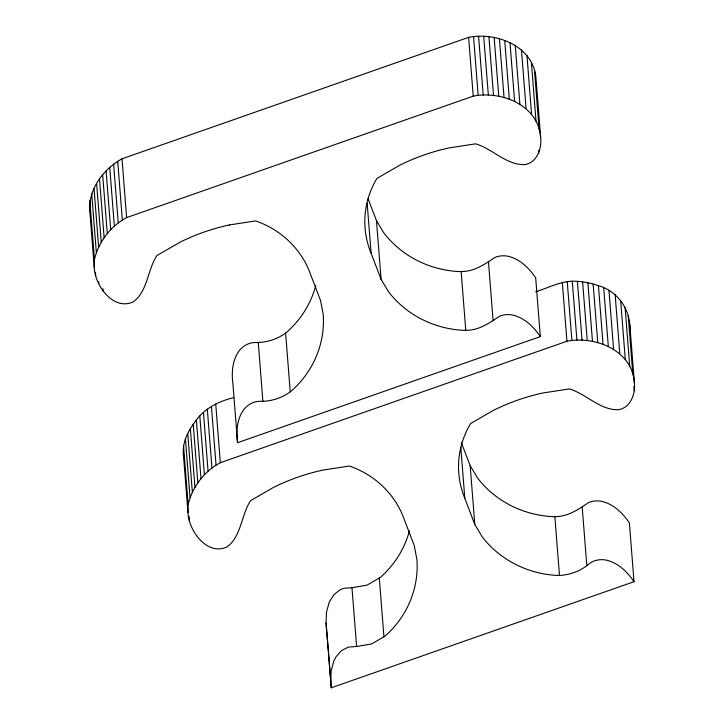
<?xml version="1.0" encoding="UTF-8"?>
<svg xmlns="http://www.w3.org/2000/svg" width="724" height="724" viewBox="0 0 724 724"><rect width="100%" height="100%" fill="white"/><g stroke="black" fill="none" stroke-linecap="round" stroke-linejoin="round"><path stroke-width="1.09" d="M229.354 224.947A202.286 191.607 -4.5 0 0 179.778 242.323L156.927 255.545C147.461 269.599 147.768 291.501 133.171 301.944C113.161 310.931 94.916 285.509 94.247 267.437L89.622 208.657C89.36 187.715 104.175 168.602 122.003 158.818L468.609 37.349C496.899 31.784 533.905 46.399 536.041 78.889L540.665 137.669C541.896 148.511 537.063 162.447 525.108 164.574C506.746 165.597 492.456 148.701 475.677 143.832L449.314 147.859A202.286 191.607 -4.5 0 0 399.738 165.235L376.887 178.457A91.867 87.016 -4.5 0 0 371.104 253.264L381.096 279.383L388.507 291.754A100.41 95.115 -4.5 0 0 464.41 330.379L465.767 330.298C478.863 330.524 489.352 323.013 499.678 316.144C503.479 314.596 507.624 314.243 511.669 314.84C523.959 317.23 533.516 326.569 540.312 336.606L237.562 442.708C235.997 430.988 236.938 417.848 244.757 408.381C248.332 404.354 253.355 401.72 258.749 401.304C270.034 401.72 281.12 398.562 290.233 391.82L291.329 391.041A100.41 95.115 -4.5 0 0 323.239 314.623L320.569 300.596L310.578 274.477A91.867 87.016 -4.5 0 0 255.717 220.92L229.354 224.947M629.636 330.949C631.545 310.858 617.925 291.03 598.431 285.718C591.662 283.319 584.594 281.763 577.417 281.346C562.639 279.889 549.335 287.6 535.651 291.79M409.449 530.801A100.41 95.115 -4.5 0 1 380.417 577.354L367.005 585.164L351.982 587.707L343.873 588.277L340.19 589.698L333.845 594.694L329.194 602.278L326.542 611.952L326.053 623.111L331.266 687.8L634.016 581.698C627.228 571.67 617.672 562.322 605.373 559.942C600.033 559.082 594.422 560.105 589.924 563.172C581.435 570.612 570.765 574.919 559.48 575.399L558.114 575.48A100.41 95.115 -4.5 0 1 482.22 536.846L474.799 524.484L464.817 498.356A91.867 87.016 -4.5 0 1 470.6 423.549L493.451 410.336A202.286 191.607 -4.5 0 1 543.027 392.96L569.381 388.933C586.159 393.802 600.458 410.698 618.821 409.675C630.776 407.54 635.609 393.612 634.378 382.77L629.753 323.981M94.247 267.437L94.464 259.509L89.839 200.72M330.687 681.89L331.167 670.741L333.818 661.057L335.909 656.976L341.457 650.632L348.506 647.066L356.606 646.496L371.629 643.953L385.041 636.134A100.41 95.115 -4.5 0 0 416.952 559.724L414.282 545.697L404.291 519.57A91.867 87.016 -4.5 0 0 349.421 466.021L323.067 470.048A202.286 191.607 -4.5 0 0 273.482 487.424L250.64 500.637C241.173 514.701 241.472 536.593 226.874 547.036C206.865 556.023 188.629 530.601 187.959 512.538L183.335 453.749C182.367 441.124 189.018 429.622 196.385 419.911C205.462 407.811 219.453 401.132 233.843 397.557M187.959 512.538L188.168 504.61L183.543 445.821M94.464 259.509C98.573 241.907 110.609 226.078 126.628 217.607L473.234 96.129C501.524 90.563 538.538 105.188 540.665 137.669M188.168 504.61C192.285 486.999 204.322 471.179 220.34 462.699L566.946 341.23C595.237 335.664 632.242 350.28 634.378 382.77M368.073 198.657L376.462 220.603L383.883 232.965A100.41 95.115 -4.5 0 0 459.776 271.6L461.143 271.509C474.238 271.744 484.727 264.224 495.053 257.364C498.854 255.807 502.999 255.454 507.044 256.052C519.334 258.441 528.891 267.78 535.679 277.817L540.312 336.606M461.387 442.708L470.175 465.695L477.596 478.066A100.41 95.115 -4.5 0 0 553.489 516.692L554.856 516.61C567.942 516.836 578.44 509.325 588.766 502.456C592.558 500.908 596.712 500.556 600.748 501.153C613.047 503.533 622.595 512.882 629.391 522.909L634.016 581.698M237.562 442.708L232.929 383.919C231.372 372.208 232.314 359.059 240.133 349.592C243.698 345.565 248.73 342.932 254.115 342.515C265.409 342.932 276.496 339.773 285.609 333.031L286.704 332.253A100.41 95.115 -4.5 0 0 315.745 285.699M183.335 453.749L184.24 458.916M89.622 208.657L90.165 211.752M326.053 623.111L328.298 650.089M633.898 386.29L634.242 390.725M628.215 315.718L632.839 374.498M625.111 307.7L629.735 366.489M620.649 300.487L625.274 359.276M615.138 294.559L619.771 353.348M608.956 290.333L613.581 349.122M603.707 287.826L608.332 346.615M598.431 285.718L603.056 344.506M593.137 284.007L597.771 342.796M587.861 282.713L592.485 341.493M582.612 281.826L587.245 340.606M577.417 281.346L582.042 340.135M572.286 281.292L576.91 340.081M567.245 281.663L571.879 340.443M582.196 507.026L586.82 565.815M562.322 282.441L566.946 341.23M534.502 70.617L539.136 129.406M538.566 150.52L538.737 152.737M531.398 62.608L536.031 121.388M526.945 55.386L531.57 114.175M521.434 49.467L526.058 108.256M554.856 516.61L559.48 575.399M515.244 45.241L519.868 104.021M509.995 42.734L514.628 101.523M504.719 40.625L509.343 99.405M499.433 38.915L504.058 97.704M494.157 37.612L498.782 96.401M488.908 36.725L493.533 95.514M483.704 36.254L488.338 95.043M478.582 36.2L483.207 94.989M473.541 36.562L478.166 95.351M488.483 261.934L493.107 320.714M468.609 37.349L473.234 96.129M461.143 271.509L465.767 330.298M470.175 465.695L474.799 524.484M460.799 447.332L464.817 498.356M376.462 220.603L381.096 279.383M367.177 203.353L371.104 253.264M379.313 578.123L383.946 636.912M351.982 587.707L356.606 646.496M328.479 652.306L331.266 687.8M285.609 333.031L290.233 391.82M258.269 342.615L262.893 401.395M215.716 403.911L220.34 462.699M211.417 406.363L216.051 465.152M207.326 409.205L211.951 467.985M203.444 412.409L208.069 471.197M199.797 415.983L204.421 474.772M196.385 419.911L201.01 478.691M193.227 424.164L197.86 482.953M190.349 428.735L194.973 487.524M187.733 433.613L192.367 492.401M185.416 438.771L190.041 497.551M189.073 516.366L189.417 520.8M122.003 158.818L126.628 217.607M117.713 161.271L122.338 220.051M113.614 164.104L118.238 222.892M109.731 167.316L114.365 226.105M106.084 170.891L110.709 229.68M102.672 174.81L107.306 233.599M99.523 179.063L104.147 237.852M96.636 183.643L101.26 242.431M102.971 288.786L103.143 291.012M94.03 188.512L98.654 247.3M91.713 193.67L96.337 252.459M98.564 281.527L98.745 283.745M95.45 272.378L95.704 275.708"/></g></svg>
